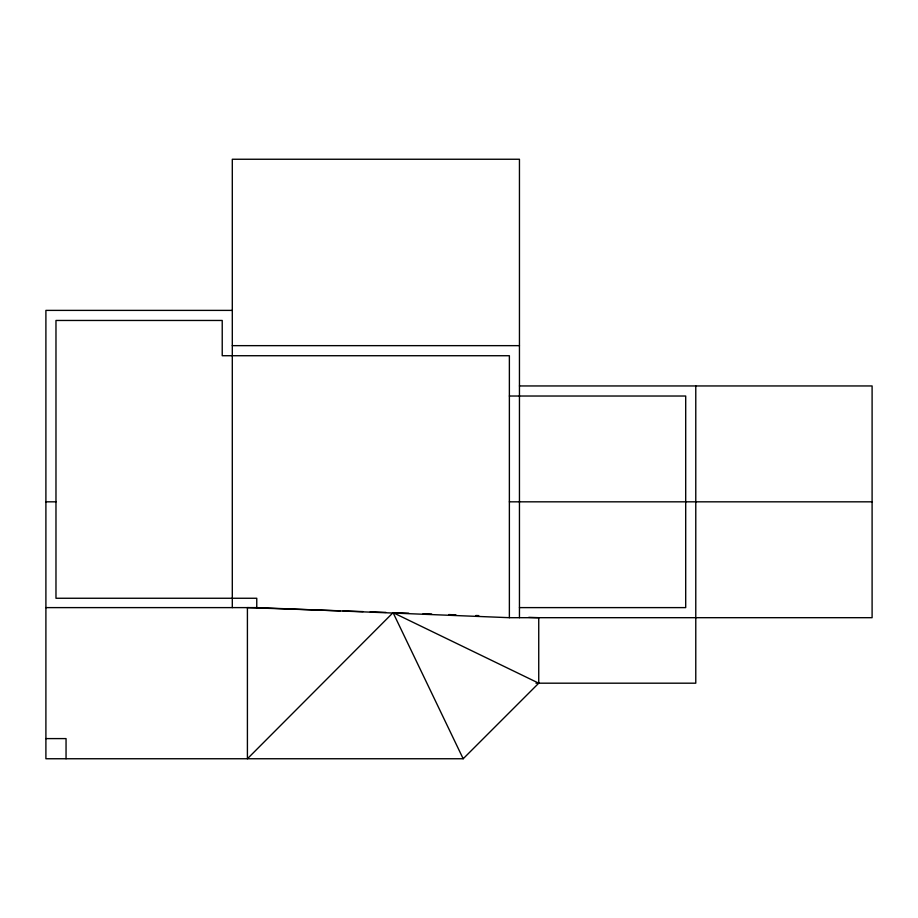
<?xml version="1.0" encoding="UTF-8"?>
<svg xmlns="http://www.w3.org/2000/svg" width="918" height="918" viewBox="0 0 918 918"><rect width="100%" height="100%" fill="white"/><g stroke="black" fill="none" stroke-linecap="round" stroke-linejoin="round"><path stroke-width="1.38" d="M232.3 310.387L45.9 310.387L45.9 758.75L463.177 758.75L538.74 683.187L393.076 612.65L247.412 758.75L247.412 607.613L340.234 610.826M232.3 345.65L519.45 345.65M519.45 385.95L872.1 385.95L872.1 617.688L509.375 617.688L256.765 607.613L45.9 607.613M509.375 396.025L685.7 396.025L685.7 607.613L519.45 607.613M45.9 501.825L55.975 501.825M509.375 501.825L872.1 501.825M535.963 683.187L695.775 683.187L695.775 385.95M45.9 738.6L66.05 738.6L66.05 758.75M343.091 610.929L363.092 611.617M370.229 611.858L385.939 612.409M395.933 612.754L408.785 613.201M423.072 613.694L431.632 613.981M448.776 614.578L455.913 614.83M475.903 615.519L478.76 615.611M528.745 617.344L538.74 617.688L538.74 683.187M393.076 612.65L463.177 758.75M519.45 617.688L519.45 159.25L232.3 159.25L232.3 607.613M509.375 617.688L509.375 355.725L222.225 355.725L222.225 320.462L55.975 320.462L55.975 598.261L256.765 598.261L256.765 608.336"/></g></svg>
